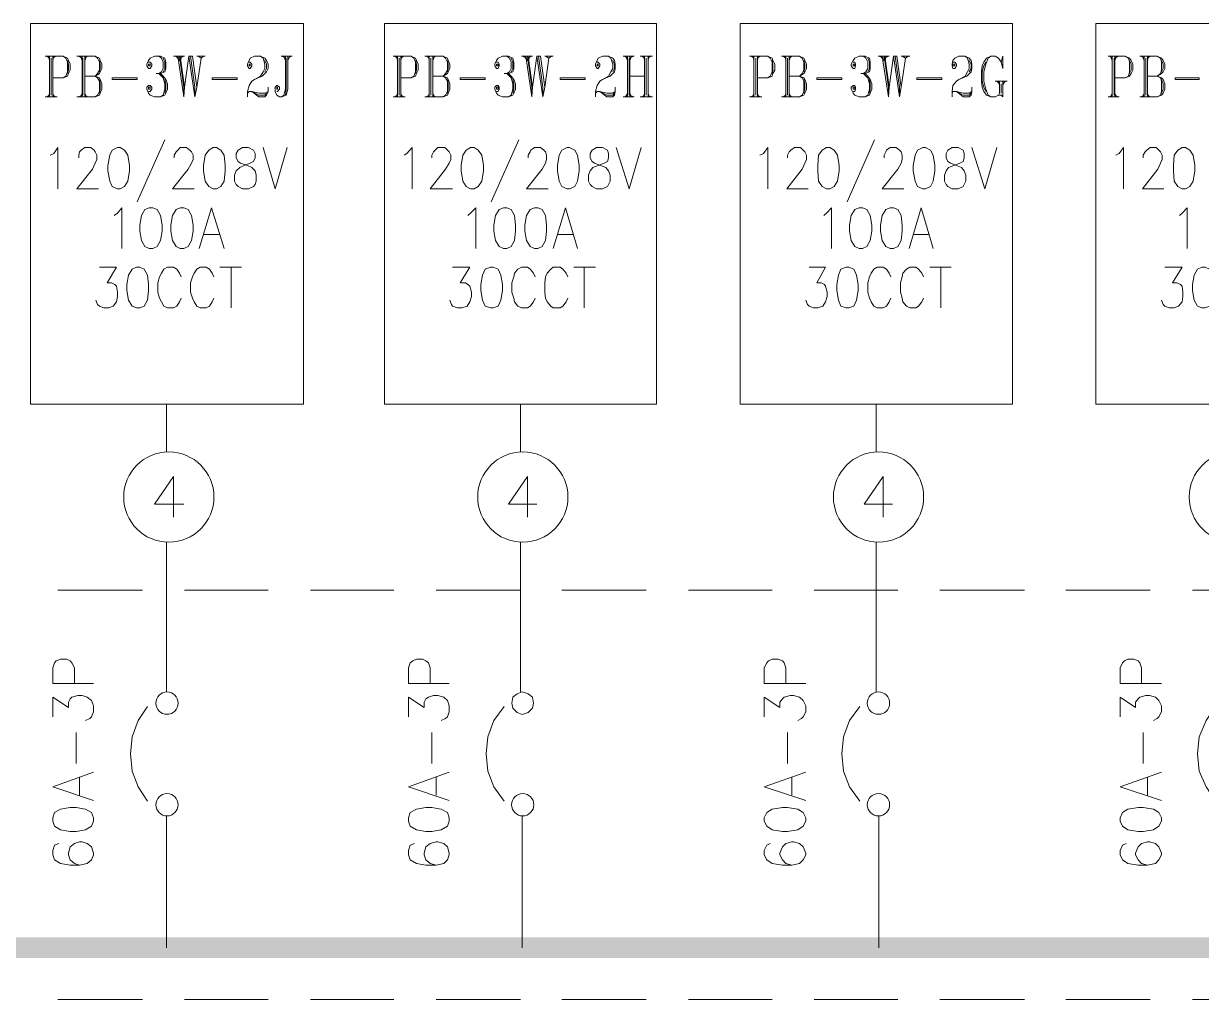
# Model space of a CAD drawing. Header units: inches. Extents: x 0.9 to 46, y 0.8 to 32.4.
# Drawn here: x 9.423 to 11.702, y 17.98 to 19.868 of the extents above; entities that cross this region are included whole.
import ezdxf

# ---------------------------------------------------------------- set-up
doc = ezdxf.new("R2010")
doc.units = ezdxf.units.IN
doc.header["$MEASUREMENT"] = 0
doc.layers.add('PDF_Geometry', color=7, linetype='Continuous')
doc.layers.add('PDF_Solid Fills', color=7, linetype='Continuous')

msp = doc.modelspace()

# ---------------------------------------------------------------- linework, layer by layer
at = {"layer": 'PDF_Geometry', "lineweight": 9}
for points in [[(9.4365, 19.868), (9.4365, 19.1313), (9.9648, 19.1313), (9.9648, 19.868)], [(10.1215, 19.868), (10.1215, 19.1313), (10.6481, 19.1313), (10.6481, 19.868)], [(10.8098, 19.868), (10.8098, 19.1313), (11.3364, 19.1313), (11.3364, 19.868)], [(11.4981, 19.868), (11.4981, 19.1313), (12.0264, 19.1313), (12.0264, 19.868)], [(9.6648, 19.7863), (9.6682, 19.7863), (9.6682, 19.7897), (9.6648, 19.7897)], [(9.8598, 19.7863), (9.8615, 19.7863), (9.8615, 19.7897), (9.8598, 19.7897)], [(10.3381, 19.7863), (10.3415, 19.7863), (10.3415, 19.7897), (10.3381, 19.7897)], [(10.5332, 19.7863), (10.5348, 19.7863), (10.5348, 19.7897), (10.5332, 19.7897)], [(11.0281, 19.7863), (11.0315, 19.7863), (11.0315, 19.7897), (11.0281, 19.7897)], [(11.2215, 19.7863), (11.2248, 19.7863), (11.2248, 19.7897), (11.2215, 19.7897)], [(9.6431, 19.7596), (9.5948, 19.7596), (9.5948, 19.763), (9.6431, 19.763)], [(9.8365, 19.7596), (9.7882, 19.7596), (9.7882, 19.763), (9.8365, 19.763)], [(10.3165, 19.7596), (10.2681, 19.7596), (10.2681, 19.763), (10.3165, 19.763)], [(10.5098, 19.7596), (10.4615, 19.7596), (10.4615, 19.763), (10.5098, 19.763)], [(11.0065, 19.7596), (10.9581, 19.7596), (10.9581, 19.763), (11.0065, 19.763)], [(11.1998, 19.7596), (11.1515, 19.7596), (11.1515, 19.763), (11.1998, 19.763)], [(11.6981, 19.7596), (11.6515, 19.7596), (11.6515, 19.763), (11.6981, 19.763)], [(9.6648, 19.7413), (9.6682, 19.7413), (9.6682, 19.7446), (9.6648, 19.7446)], [(9.9132, 19.7413), (9.9148, 19.7413), (9.9148, 19.7446), (9.9132, 19.7446)], [(10.3381, 19.7413), (10.3415, 19.7413), (10.3415, 19.7446), (10.3381, 19.7446)], [(11.0281, 19.7413), (11.0315, 19.7413), (11.0315, 19.7446), (11.0281, 19.7446)], [(9.6048, 19.628), (9.5948, 19.623), (9.5898, 19.613), (9.5865, 19.593), (9.5865, 19.583), (9.5898, 19.563), (9.5948, 19.553), (9.6048, 19.548), (9.6098, 19.548), (9.6182, 19.553), (9.6248, 19.563), (9.6282, 19.583), (9.6282, 19.593), (9.6248, 19.613), (9.6182, 19.623), (9.6098, 19.628)], [(9.7898, 19.628), (9.7815, 19.623), (9.7748, 19.613), (9.7715, 19.593), (9.7715, 19.583), (9.7748, 19.563), (9.7815, 19.553), (9.7898, 19.548), (9.7965, 19.548), (9.8048, 19.553), (9.8115, 19.563), (9.8132, 19.583), (9.8132, 19.593), (9.8115, 19.613), (9.8048, 19.623), (9.7965, 19.628)], [(9.8465, 19.628), (9.8382, 19.623), (9.8348, 19.6163), (9.8348, 19.608), (9.8382, 19.6013), (9.8432, 19.598), (9.8565, 19.593), (9.8648, 19.5897), (9.8715, 19.583), (9.8732, 19.5747), (9.8732, 19.563), (9.8715, 19.5563), (9.8681, 19.553), (9.8582, 19.548), (9.8465, 19.548), (9.8382, 19.553), (9.8348, 19.5563), (9.8315, 19.563), (9.8315, 19.5747), (9.8348, 19.583), (9.8415, 19.5897), (9.8498, 19.593), (9.8615, 19.598), (9.8681, 19.6013), (9.8715, 19.608), (9.8715, 19.6163), (9.8681, 19.623), (9.8582, 19.628)], [(10.2882, 19.628), (10.2798, 19.623), (10.2732, 19.613), (10.2698, 19.593), (10.2698, 19.583), (10.2732, 19.563), (10.2798, 19.553), (10.2882, 19.548), (10.2948, 19.548), (10.3031, 19.553), (10.3098, 19.563), (10.3131, 19.583), (10.3131, 19.593), (10.3098, 19.613), (10.3031, 19.623), (10.2948, 19.628)], [(10.4748, 19.628), (10.4648, 19.623), (10.4598, 19.613), (10.4565, 19.593), (10.4565, 19.583), (10.4598, 19.563), (10.4648, 19.553), (10.4748, 19.548), (10.4798, 19.548), (10.4898, 19.553), (10.4948, 19.563), (10.4982, 19.583), (10.4982, 19.593), (10.4948, 19.613), (10.4898, 19.623), (10.4798, 19.628)], [(10.5315, 19.628), (10.5231, 19.623), (10.5198, 19.6163), (10.5198, 19.608), (10.5231, 19.6013), (10.5281, 19.598), (10.5398, 19.593), (10.5498, 19.5897), (10.5548, 19.583), (10.5581, 19.5747), (10.5581, 19.563), (10.5548, 19.5563), (10.5532, 19.553), (10.5431, 19.548), (10.5315, 19.548), (10.5231, 19.553), (10.5198, 19.5563), (10.5165, 19.563), (10.5165, 19.5747), (10.5198, 19.583), (10.5248, 19.5897), (10.5348, 19.593), (10.5465, 19.598), (10.5532, 19.6013), (10.5548, 19.608), (10.5548, 19.6163), (10.5532, 19.623), (10.5431, 19.628)], [(10.9765, 19.628), (10.9681, 19.623), (10.9615, 19.613), (10.9598, 19.593), (10.9598, 19.583), (10.9615, 19.563), (10.9681, 19.553), (10.9765, 19.548), (10.9832, 19.548), (10.9915, 19.553), (10.9981, 19.563), (11.0015, 19.583), (11.0015, 19.593), (10.9981, 19.613), (10.9915, 19.623), (10.9832, 19.628)], [(11.1631, 19.628), (11.1531, 19.623), (11.1481, 19.613), (11.1448, 19.593), (11.1448, 19.583), (11.1481, 19.563), (11.1531, 19.553), (11.1631, 19.548), (11.1681, 19.548), (11.1781, 19.553), (11.1831, 19.563), (11.1865, 19.583), (11.1865, 19.593), (11.1831, 19.613), (11.1781, 19.623), (11.1681, 19.628)], [(11.2198, 19.628), (11.2115, 19.623), (11.2081, 19.6163), (11.2081, 19.608), (11.2115, 19.6013), (11.2165, 19.598), (11.2281, 19.593), (11.2381, 19.5897), (11.2431, 19.583), (11.2465, 19.5747), (11.2465, 19.563), (11.2431, 19.5563), (11.2415, 19.553), (11.2315, 19.548), (11.2198, 19.548), (11.2115, 19.553), (11.2081, 19.5563), (11.2048, 19.563), (11.2048, 19.5747), (11.2081, 19.583), (11.2131, 19.5897), (11.2231, 19.593), (11.2348, 19.598), (11.2415, 19.6013), (11.2431, 19.608), (11.2431, 19.6163), (11.2415, 19.623), (11.2315, 19.628)], [(11.6648, 19.628), (11.6565, 19.623), (11.6498, 19.613), (11.6481, 19.593), (11.6481, 19.583), (11.6498, 19.563), (11.6565, 19.553), (11.6648, 19.548), (11.6715, 19.548), (11.6798, 19.553), (11.6865, 19.563), (11.6898, 19.583), (11.6898, 19.593), (11.6865, 19.613), (11.6798, 19.623), (11.6715, 19.628)], [(9.6665, 19.5113), (9.6581, 19.508), (9.6515, 19.4963), (9.6482, 19.478), (9.6482, 19.4663), (9.6515, 19.448), (9.6581, 19.4363), (9.6665, 19.433), (9.6732, 19.433), (9.6815, 19.4363), (9.6882, 19.448), (9.6915, 19.4663), (9.6915, 19.478), (9.6882, 19.4963), (9.6815, 19.508), (9.6732, 19.5113)], [(9.7265, 19.5113), (9.7182, 19.508), (9.7115, 19.4963), (9.7082, 19.478), (9.7082, 19.4663), (9.7115, 19.448), (9.7182, 19.4363), (9.7265, 19.433), (9.7332, 19.433), (9.7415, 19.4363), (9.7481, 19.448), (9.7515, 19.4663), (9.7515, 19.478), (9.7481, 19.4963), (9.7415, 19.508), (9.7332, 19.5113)], [(10.3515, 19.5113), (10.3432, 19.508), (10.3365, 19.4963), (10.3331, 19.478), (10.3331, 19.4663), (10.3365, 19.448), (10.3432, 19.4363), (10.3515, 19.433), (10.3582, 19.433), (10.3665, 19.4363), (10.3732, 19.448), (10.3748, 19.4663), (10.3748, 19.478), (10.3732, 19.4963), (10.3665, 19.508), (10.3582, 19.5113)], [(10.4115, 19.5113), (10.4031, 19.508), (10.3965, 19.4963), (10.3932, 19.478), (10.3932, 19.4663), (10.3965, 19.448), (10.4031, 19.4363), (10.4115, 19.433), (10.4181, 19.433), (10.4265, 19.4363), (10.4331, 19.448), (10.4348, 19.4663), (10.4348, 19.478), (10.4331, 19.4963), (10.4265, 19.508), (10.4181, 19.5113)], [(11.0398, 19.5113), (11.0315, 19.508), (11.0248, 19.4963), (11.0215, 19.478), (11.0215, 19.4663), (11.0248, 19.448), (11.0315, 19.4363), (11.0398, 19.433), (11.0465, 19.433), (11.0548, 19.4363), (11.0615, 19.448), (11.0648, 19.4663), (11.0648, 19.478), (11.0615, 19.4963), (11.0548, 19.508), (11.0465, 19.5113)], [(11.0998, 19.5113), (11.0915, 19.508), (11.0848, 19.4963), (11.0815, 19.478), (11.0815, 19.4663), (11.0848, 19.448), (11.0915, 19.4363), (11.0998, 19.433), (11.1065, 19.433), (11.1148, 19.4363), (11.1215, 19.448), (11.1231, 19.4663), (11.1231, 19.478), (11.1215, 19.4963), (11.1148, 19.508), (11.1065, 19.5113)], [(9.6415, 19.3963), (9.6332, 19.393), (9.6265, 19.3813), (9.6232, 19.363), (9.6232, 19.3513), (9.6265, 19.333), (9.6332, 19.3213), (9.6415, 19.318), (9.6482, 19.318), (9.6565, 19.3213), (9.6632, 19.333), (9.6648, 19.3513), (9.6648, 19.363), (9.6632, 19.3813), (9.6565, 19.393), (9.6482, 19.3963)], [(10.3265, 19.3963), (10.3165, 19.393), (10.3115, 19.3813), (10.3082, 19.363), (10.3082, 19.3513), (10.3115, 19.333), (10.3165, 19.3213), (10.3265, 19.318), (10.3315, 19.318), (10.3415, 19.3213), (10.3465, 19.333), (10.3498, 19.3513), (10.3498, 19.363), (10.3465, 19.3813), (10.3415, 19.393), (10.3315, 19.3963)], [(11.0148, 19.3963), (11.0048, 19.393), (10.9998, 19.3813), (10.9965, 19.363), (10.9965, 19.3513), (10.9998, 19.333), (11.0048, 19.3213), (11.0148, 19.318), (11.0198, 19.318), (11.0298, 19.3213), (11.0348, 19.333), (11.0381, 19.3513), (11.0381, 19.363), (11.0348, 19.3813), (11.0298, 19.393), (11.0198, 19.3963)], [(11.7031, 19.3963), (11.6948, 19.393), (11.6881, 19.3813), (11.6848, 19.363), (11.6848, 19.3513), (11.6881, 19.333), (11.6948, 19.3213), (11.7031, 19.318), (11.7098, 19.318), (11.7181, 19.3213), (11.7248, 19.333), (11.7265, 19.3513), (11.7265, 19.363), (11.7248, 19.3813), (11.7181, 19.393), (11.7098, 19.3963)], [(10.3881, 18.5747), (10.3781, 18.5713), (10.3698, 18.5647), (10.3681, 18.553), (10.3698, 18.543), (10.3781, 18.5347), (10.3881, 18.5313), (10.3998, 18.5347), (10.4082, 18.543), (10.4098, 18.553), (10.4082, 18.5647), (10.3998, 18.5713)], [(9.4798, 18.3247), (9.4832, 18.3147), (9.4948, 18.308), (9.5132, 18.3047), (9.5248, 18.3047), (9.5432, 18.308), (9.5548, 18.3147), (9.5582, 18.3247), (9.5582, 18.3313), (9.5548, 18.3413), (9.5432, 18.348), (9.5248, 18.3513), (9.5132, 18.3513), (9.4948, 18.348), (9.4832, 18.3413), (9.4798, 18.3313)], [(10.1682, 18.3247), (10.1715, 18.3147), (10.1832, 18.308), (10.2015, 18.3047), (10.2131, 18.3047), (10.2315, 18.308), (10.2432, 18.3147), (10.2465, 18.3247), (10.2465, 18.3313), (10.2432, 18.3413), (10.2315, 18.348), (10.2131, 18.3513), (10.2015, 18.3513), (10.1832, 18.348), (10.1715, 18.3413), (10.1682, 18.3313)], [(10.8565, 18.3247), (10.8615, 18.3147), (10.8715, 18.308), (10.8915, 18.3047), (10.9015, 18.3047), (10.9215, 18.308), (10.9315, 18.3147), (10.9365, 18.3247), (10.9365, 18.3313), (10.9315, 18.3413), (10.9215, 18.348), (10.9015, 18.3513), (10.8915, 18.3513), (10.8715, 18.348), (10.8615, 18.3413), (10.8565, 18.3313)], [(11.5448, 18.3247), (11.5498, 18.3147), (11.5598, 18.308), (11.5798, 18.3047), (11.5898, 18.3047), (11.6098, 18.308), (11.6198, 18.3147), (11.6248, 18.3247), (11.6248, 18.3313), (11.6198, 18.3413), (11.6098, 18.348), (11.5898, 18.3513), (11.5798, 18.3513), (11.5598, 18.348), (11.5498, 18.3413), (11.5448, 18.3313)]]:
    msp.add_lwpolyline(points, close=True, dxfattribs=at)
for points in [[(9.4648, 19.8046), (9.4998, 19.8046), (9.5082, 19.8013), (9.5098, 19.7963), (9.5132, 19.7896), (9.5132, 19.778), (9.5098, 19.7713), (9.5082, 19.7663), (9.4998, 19.763), (9.4798, 19.763)], [(9.4682, 19.8046), (9.4732, 19.8013)], [(9.4715, 19.8046), (9.4732, 19.7963)], [(9.4732, 19.8046), (9.4732, 19.7263)], [(9.4765, 19.8013), (9.4765, 19.7296)], [(9.4798, 19.8046), (9.4798, 19.7263)], [(9.4815, 19.8046), (9.4798, 19.7963)], [(9.4848, 19.8046), (9.4798, 19.8013)], [(9.4998, 19.8046), (9.5048, 19.8013), (9.5082, 19.793), (9.5082, 19.7746), (9.5048, 19.7663), (9.4998, 19.763)], [(9.5082, 19.7963), (9.5098, 19.7896), (9.5098, 19.778), (9.5082, 19.7713)], [(9.5265, 19.8046), (9.5615, 19.8046), (9.5698, 19.8013), (9.5715, 19.7963), (9.5748, 19.7896), (9.5748, 19.7813), (9.5715, 19.7746), (9.5698, 19.7713), (9.5615, 19.7663), (9.5698, 19.763), (9.5715, 19.7596), (9.5748, 19.7513), (9.5748, 19.7413), (9.5715, 19.733), (9.5698, 19.7296), (9.5615, 19.7263), (9.5265, 19.7263)], [(9.5298, 19.8046), (9.5365, 19.8013)], [(9.5332, 19.8046), (9.5365, 19.7963)], [(9.5365, 19.8046), (9.5365, 19.7263)], [(9.5381, 19.8013), (9.5381, 19.7296)], [(9.5415, 19.8046), (9.5415, 19.7263)], [(9.5615, 19.8046), (9.5665, 19.8013), (9.5698, 19.793), (9.5698, 19.778), (9.5665, 19.7713), (9.5615, 19.7663), (9.5415, 19.7663)], [(9.5448, 19.8046), (9.5415, 19.7963)], [(9.5465, 19.8046), (9.5415, 19.8013)], [(9.5698, 19.7963), (9.5715, 19.7896), (9.5715, 19.7813), (9.5698, 19.7746)], [(9.6648, 19.793), (9.6682, 19.793), (9.6715, 19.7896), (9.6715, 19.7863), (9.6682, 19.7813), (9.6648, 19.7813), (9.6615, 19.7863), (9.6615, 19.7896), (9.6648, 19.7963), (9.6682, 19.8013), (9.6765, 19.8046), (9.6882, 19.8046), (9.6965, 19.8013), (9.6982, 19.793), (9.6982, 19.7813), (9.6965, 19.7746), (9.6882, 19.7713)], [(9.6848, 19.8046), (9.6898, 19.8013), (9.6931, 19.793), (9.6931, 19.7813), (9.6898, 19.7746), (9.6848, 19.7713), (9.6898, 19.7663), (9.6931, 19.763), (9.6965, 19.7513), (9.6965, 19.7413), (9.6931, 19.7296), (9.6882, 19.7263)], [(9.6931, 19.8013), (9.6965, 19.793), (9.6965, 19.7813), (9.6931, 19.7746)], [(9.7131, 19.8046), (9.7348, 19.8046)], [(9.7165, 19.8046), (9.7248, 19.8013)], [(9.7182, 19.8046), (9.7248, 19.7963)], [(9.7215, 19.8046), (9.7332, 19.7263), (9.7332, 19.7446), (9.7248, 19.8046)], [(9.7265, 19.8046), (9.7348, 19.7446), (9.7431, 19.8046), (9.7548, 19.7263), (9.7548, 19.7446), (9.7465, 19.8046)], [(9.7298, 19.8046), (9.7265, 19.7963)], [(9.7332, 19.8046), (9.7265, 19.8013)], [(9.7431, 19.8046), (9.7498, 19.8046), (9.7582, 19.7446), (9.7665, 19.8013)], [(9.7582, 19.8046), (9.7748, 19.8046)], [(9.7615, 19.8046), (9.7665, 19.8013), (9.7715, 19.8046)], [(9.8598, 19.793), (9.8615, 19.793), (9.8648, 19.7896), (9.8648, 19.7863), (9.8615, 19.7813), (9.8598, 19.7813), (9.8565, 19.7863), (9.8565, 19.7896), (9.8598, 19.7963), (9.8615, 19.8013), (9.8698, 19.8046), (9.8815, 19.8046), (9.8898, 19.8013), (9.8932, 19.7963), (9.8965, 19.7896), (9.8965, 19.7813), (9.8932, 19.7746), (9.8848, 19.7663), (9.8698, 19.7596), (9.8648, 19.7563), (9.8598, 19.748), (9.8565, 19.7363), (9.8565, 19.7263)], [(9.8815, 19.8046), (9.8865, 19.8013), (9.8898, 19.7896), (9.8898, 19.7813), (9.8865, 19.7746), (9.8815, 19.7663), (9.8698, 19.7596)], [(9.8898, 19.7963), (9.8932, 19.7896), (9.8932, 19.7813), (9.8898, 19.7746)], [(9.9348, 19.8046), (9.9348, 19.7413), (9.9315, 19.7296), (9.9232, 19.7263), (9.9181, 19.7263), (9.9132, 19.7296), (9.9098, 19.7363), (9.9098, 19.7446), (9.9132, 19.748), (9.9148, 19.748), (9.9181, 19.7446), (9.9181, 19.7413), (9.9148, 19.7363), (9.9132, 19.7363)], [(9.9215, 19.8046), (9.9432, 19.8046)], [(9.9298, 19.8046), (9.9298, 19.7413), (9.9265, 19.7296), (9.9232, 19.7263)], [(9.9232, 19.8046), (9.9298, 19.8013)], [(9.9265, 19.8046), (9.9298, 19.7963)], [(9.9315, 19.8013), (9.9315, 19.7413), (9.9298, 19.7296)], [(9.9381, 19.8046), (9.9348, 19.7963)], [(9.9415, 19.8046), (9.9348, 19.8013)], [(10.1382, 19.8046), (10.1731, 19.8046), (10.1815, 19.8013), (10.1832, 19.7963), (10.1865, 19.7896), (10.1865, 19.778), (10.1832, 19.7713), (10.1815, 19.7663), (10.1731, 19.763), (10.1532, 19.763)], [(10.1415, 19.8046), (10.1465, 19.8013)], [(10.1448, 19.8046), (10.1465, 19.7963)], [(10.1465, 19.8046), (10.1465, 19.7263)], [(10.1498, 19.8013), (10.1498, 19.7296)], [(10.1532, 19.8046), (10.1532, 19.7263)], [(10.1548, 19.8046), (10.1532, 19.7963)], [(10.1581, 19.8046), (10.1532, 19.8013)], [(10.1731, 19.8046), (10.1781, 19.8013), (10.1815, 19.793), (10.1815, 19.7746), (10.1781, 19.7663), (10.1731, 19.763)], [(10.1815, 19.7963), (10.1832, 19.7896), (10.1832, 19.778), (10.1815, 19.7713)], [(10.1998, 19.8046), (10.2348, 19.8046), (10.2432, 19.8013), (10.2448, 19.7963), (10.2481, 19.7896), (10.2481, 19.7813), (10.2448, 19.7746), (10.2432, 19.7713), (10.2348, 19.7663), (10.2432, 19.763), (10.2448, 19.7596), (10.2481, 19.7513), (10.2481, 19.7413), (10.2448, 19.733), (10.2432, 19.7296), (10.2348, 19.7263), (10.1998, 19.7263)], [(10.2032, 19.8046), (10.2081, 19.8013)], [(10.2065, 19.8046), (10.2081, 19.7963)], [(10.2081, 19.8046), (10.2081, 19.7263)], [(10.2115, 19.8013), (10.2115, 19.7296)], [(10.2148, 19.8046), (10.2148, 19.7263)], [(10.2348, 19.8046), (10.2398, 19.8013), (10.2432, 19.793), (10.2432, 19.778), (10.2398, 19.7713), (10.2348, 19.7663), (10.2148, 19.7663)], [(10.2182, 19.8046), (10.2148, 19.7963)], [(10.2198, 19.8046), (10.2148, 19.8013)], [(10.2432, 19.7963), (10.2448, 19.7896), (10.2448, 19.7813), (10.2432, 19.7746)], [(10.3381, 19.793), (10.3415, 19.793), (10.3432, 19.7896), (10.3432, 19.7863), (10.3415, 19.7813), (10.3381, 19.7813), (10.3348, 19.7863), (10.3348, 19.7896), (10.3381, 19.7963), (10.3415, 19.8013), (10.3498, 19.8046), (10.3615, 19.8046), (10.3698, 19.8013), (10.3715, 19.793), (10.3715, 19.7813), (10.3698, 19.7746), (10.3615, 19.7713)], [(10.3582, 19.8046), (10.3631, 19.8013), (10.3665, 19.793), (10.3665, 19.7813), (10.3631, 19.7746), (10.3582, 19.7713), (10.3631, 19.7663), (10.3665, 19.763), (10.3698, 19.7513), (10.3698, 19.7413), (10.3665, 19.7296), (10.3615, 19.7263)], [(10.3665, 19.8013), (10.3698, 19.793), (10.3698, 19.7813), (10.3665, 19.7746)], [(10.3865, 19.8046), (10.4082, 19.8046)], [(10.3881, 19.8046), (10.3981, 19.8013)], [(10.3915, 19.8046), (10.3981, 19.7963)], [(10.3948, 19.8046), (10.4065, 19.7263), (10.4065, 19.7446), (10.3981, 19.8046)], [(10.3998, 19.8046), (10.4082, 19.7446), (10.4165, 19.8046), (10.4282, 19.7263), (10.4282, 19.7446), (10.4198, 19.8046)], [(10.4031, 19.8046), (10.3998, 19.7963)], [(10.4065, 19.8046), (10.3998, 19.8013)], [(10.4165, 19.8046), (10.4231, 19.8046), (10.4315, 19.7446), (10.4398, 19.8013)], [(10.4315, 19.8046), (10.4482, 19.8046)], [(10.4331, 19.8046), (10.4398, 19.8013), (10.4448, 19.8046)], [(10.5332, 19.793), (10.5348, 19.793), (10.5381, 19.7896), (10.5381, 19.7863), (10.5348, 19.7813), (10.5332, 19.7813), (10.5298, 19.7863), (10.5298, 19.7896), (10.5332, 19.7963), (10.5348, 19.8013), (10.5431, 19.8046), (10.5548, 19.8046), (10.5631, 19.8013), (10.5665, 19.7963), (10.5681, 19.7896), (10.5681, 19.7813), (10.5665, 19.7746), (10.5581, 19.7663), (10.5431, 19.7596), (10.5381, 19.7563), (10.5332, 19.748), (10.5298, 19.7363), (10.5298, 19.7263)], [(10.5548, 19.8046), (10.5598, 19.8013), (10.5631, 19.7896), (10.5631, 19.7813), (10.5598, 19.7746), (10.5548, 19.7663), (10.5431, 19.7596)], [(10.5631, 19.7963), (10.5665, 19.7896), (10.5665, 19.7813), (10.5631, 19.7746)], [(10.5832, 19.8046), (10.6048, 19.8046)], [(10.5865, 19.8046), (10.5915, 19.8013)], [(10.5881, 19.8046), (10.5915, 19.7963)], [(10.5915, 19.8046), (10.5915, 19.7263)], [(10.5948, 19.8013), (10.5948, 19.7296)], [(10.5965, 19.8046), (10.5965, 19.7263)], [(10.5998, 19.8046), (10.5965, 19.7963)], [(10.6031, 19.8046), (10.5965, 19.8013)], [(10.6165, 19.8046), (10.6398, 19.8046)], [(10.6198, 19.8046), (10.6248, 19.8013)], [(10.6231, 19.8046), (10.6248, 19.7963)], [(10.6248, 19.8046), (10.6248, 19.7263)], [(10.6281, 19.8013), (10.6281, 19.7296)], [(10.6315, 19.8046), (10.6315, 19.7263)], [(10.6331, 19.8046), (10.6315, 19.7963)], [(10.6365, 19.8046), (10.6315, 19.8013)], [(10.8281, 19.8046), (10.8631, 19.8046), (10.8715, 19.8013), (10.8731, 19.7963), (10.8765, 19.7896), (10.8765, 19.778), (10.8731, 19.7713), (10.8715, 19.7663), (10.8631, 19.763), (10.8432, 19.763)], [(10.8315, 19.8046), (10.8365, 19.8013)], [(10.8348, 19.8046), (10.8365, 19.7963)], [(10.8365, 19.8046), (10.8365, 19.7263)], [(10.8398, 19.8013), (10.8398, 19.7296)], [(10.8432, 19.8046), (10.8432, 19.7263)], [(10.8448, 19.8046), (10.8432, 19.7963)], [(10.8481, 19.8046), (10.8432, 19.8013)], [(10.8631, 19.8046), (10.8681, 19.8013), (10.8715, 19.793), (10.8715, 19.7746), (10.8681, 19.7663), (10.8631, 19.763)], [(10.8715, 19.7963), (10.8731, 19.7896), (10.8731, 19.778), (10.8715, 19.7713)], [(10.8898, 19.8046), (10.9248, 19.8046), (10.9331, 19.8013), (10.9348, 19.7963), (10.9381, 19.7896), (10.9381, 19.7813), (10.9348, 19.7746), (10.9331, 19.7713), (10.9248, 19.7663), (10.9331, 19.763), (10.9348, 19.7596), (10.9381, 19.7513), (10.9381, 19.7413), (10.9348, 19.733), (10.9331, 19.7296), (10.9248, 19.7263), (10.8898, 19.7263)], [(10.8931, 19.8046), (10.8981, 19.8013)], [(10.8965, 19.8046), (10.8981, 19.7963)], [(10.8981, 19.8046), (10.8981, 19.7263)], [(10.9015, 19.8013), (10.9015, 19.7296)], [(10.9048, 19.8046), (10.9048, 19.7263)], [(10.9248, 19.8046), (10.9298, 19.8013), (10.9331, 19.793), (10.9331, 19.778), (10.9298, 19.7713), (10.9248, 19.7663), (10.9048, 19.7663)], [(10.9081, 19.8046), (10.9048, 19.7963)], [(10.9098, 19.8046), (10.9048, 19.8013)], [(10.9331, 19.7963), (10.9348, 19.7896), (10.9348, 19.7813), (10.9331, 19.7746)], [(11.0281, 19.793), (11.0315, 19.793), (11.0331, 19.7896), (11.0331, 19.7863), (11.0315, 19.7813), (11.0281, 19.7813), (11.0248, 19.7863), (11.0248, 19.7896), (11.0281, 19.7963), (11.0315, 19.8013), (11.0398, 19.8046), (11.0515, 19.8046), (11.0598, 19.8013), (11.0615, 19.793), (11.0615, 19.7813), (11.0598, 19.7746), (11.0515, 19.7713)], [(11.0481, 19.8046), (11.0531, 19.8013), (11.0565, 19.793), (11.0565, 19.7813), (11.0531, 19.7746), (11.0481, 19.7713), (11.0531, 19.7663), (11.0565, 19.763), (11.0598, 19.7513), (11.0598, 19.7413), (11.0565, 19.7296), (11.0515, 19.7263)], [(11.0565, 19.8013), (11.0598, 19.793), (11.0598, 19.7813), (11.0565, 19.7746)], [(11.0765, 19.8046), (11.0981, 19.8046)], [(11.0781, 19.8046), (11.0881, 19.8013)], [(11.0815, 19.8046), (11.0881, 19.7963)], [(11.0848, 19.8046), (11.0965, 19.7263), (11.0965, 19.7446), (11.0881, 19.8046)], [(11.0898, 19.8046), (11.0981, 19.7446), (11.1065, 19.8046), (11.1181, 19.7263), (11.1181, 19.7446), (11.1098, 19.8046)], [(11.0931, 19.8046), (11.0898, 19.7963)], [(11.0965, 19.8046), (11.0898, 19.8013)], [(11.1065, 19.8046), (11.1131, 19.8046), (11.1215, 19.7446), (11.1298, 19.8013)], [(11.1215, 19.8046), (11.1381, 19.8046)], [(11.1231, 19.8046), (11.1298, 19.8013), (11.1348, 19.8046)], [(11.2215, 19.793), (11.2248, 19.793), (11.2281, 19.7896), (11.2281, 19.7863), (11.2248, 19.7813), (11.2215, 19.7813), (11.2198, 19.7863), (11.2198, 19.7896), (11.2215, 19.7963), (11.2248, 19.8013), (11.2331, 19.8046), (11.2448, 19.8046), (11.2531, 19.8013), (11.2565, 19.7963), (11.2581, 19.7896), (11.2581, 19.7813), (11.2565, 19.7746), (11.2481, 19.7663), (11.2331, 19.7596), (11.2281, 19.7563), (11.2215, 19.748), (11.2198, 19.7363), (11.2198, 19.7263)], [(11.2448, 19.8046), (11.2498, 19.8013), (11.2531, 19.7896), (11.2531, 19.7813), (11.2498, 19.7746), (11.2448, 19.7663), (11.2331, 19.7596)], [(11.2531, 19.7963), (11.2565, 19.7896), (11.2565, 19.7813), (11.2531, 19.7746)], [(11.3148, 19.793), (11.3181, 19.8046), (11.3181, 19.7813), (11.3148, 19.793), (11.3098, 19.8013), (11.3031, 19.8046), (11.2948, 19.8046), (11.2865, 19.8013), (11.2815, 19.793), (11.2781, 19.7863), (11.2765, 19.7746), (11.2765, 19.7563), (11.2781, 19.7446), (11.2815, 19.7363), (11.2865, 19.7296), (11.2948, 19.7263), (11.3031, 19.7263), (11.3098, 19.7296), (11.3148, 19.7296), (11.3181, 19.7263), (11.3181, 19.7563)], [(11.2848, 19.793), (11.2815, 19.7863), (11.2781, 19.7746), (11.2781, 19.7563), (11.2815, 19.7446), (11.2848, 19.7363)], [(11.2948, 19.8046), (11.2898, 19.8013), (11.2848, 19.7896), (11.2815, 19.7746), (11.2815, 19.7563), (11.2848, 19.7413), (11.2898, 19.7296), (11.2948, 19.7263)], [(11.5215, 19.8046), (11.5548, 19.8046), (11.5631, 19.8013), (11.5665, 19.7963), (11.5698, 19.7896), (11.5698, 19.778), (11.5665, 19.7713), (11.5631, 19.7663), (11.5548, 19.763), (11.5348, 19.763)], [(11.5248, 19.8046), (11.5298, 19.8013)], [(11.5264, 19.8046), (11.5298, 19.7963)], [(11.5298, 19.8046), (11.5298, 19.7263)], [(11.5331, 19.8013), (11.5331, 19.7296)], [(11.5348, 19.8046), (11.5348, 19.7263)], [(11.5381, 19.8046), (11.5348, 19.7963)], [(11.5414, 19.8046), (11.5348, 19.8013)], [(11.5548, 19.8046), (11.5614, 19.8013), (11.5631, 19.793), (11.5631, 19.7746), (11.5614, 19.7663), (11.5548, 19.763)], [(11.5631, 19.7963), (11.5665, 19.7896), (11.5665, 19.778), (11.5631, 19.7713)], [(11.5831, 19.8046), (11.6165, 19.8046), (11.6248, 19.8013), (11.6281, 19.7963), (11.6314, 19.7896), (11.6314, 19.7813), (11.6281, 19.7746), (11.6248, 19.7713), (11.6165, 19.7663), (11.6248, 19.763), (11.6281, 19.7596), (11.6314, 19.7513), (11.6314, 19.7413), (11.6281, 19.733), (11.6248, 19.7296), (11.6165, 19.7263), (11.5831, 19.7263)], [(11.5865, 19.8046), (11.5915, 19.8013)], [(11.5881, 19.8046), (11.5915, 19.7963)], [(11.5915, 19.8046), (11.5915, 19.7263)], [(11.5948, 19.8013), (11.5948, 19.7296)], [(11.5981, 19.8046), (11.5981, 19.7263)], [(11.6165, 19.8046), (11.6231, 19.8013), (11.6248, 19.793), (11.6248, 19.778), (11.6231, 19.7713), (11.6165, 19.7663), (11.5981, 19.7663)], [(11.5998, 19.8046), (11.5981, 19.7963)], [(11.6031, 19.8046), (11.5981, 19.8013)], [(11.6248, 19.7963), (11.6281, 19.7896), (11.6281, 19.7813), (11.6248, 19.7746)], [(9.5615, 19.7663), (9.5665, 19.763), (9.5698, 19.7563), (9.5698, 19.7363), (9.5665, 19.7296), (9.5615, 19.7263)], [(9.6798, 19.7713), (9.6882, 19.7713), (9.6931, 19.7663), (9.6982, 19.7596), (9.7015, 19.7513), (9.7015, 19.7413), (9.6982, 19.733), (9.6965, 19.7296), (9.6882, 19.7263), (9.6765, 19.7263), (9.6682, 19.7296), (9.6648, 19.733), (9.6615, 19.7413), (9.6615, 19.7446), (9.6648, 19.748), (9.6682, 19.748), (9.6715, 19.7446), (9.6715, 19.7413), (9.6682, 19.7363), (9.6648, 19.7363)], [(10.2348, 19.7663), (10.2398, 19.763), (10.2432, 19.7563), (10.2432, 19.7363), (10.2398, 19.7296), (10.2348, 19.7263)], [(10.3531, 19.7713), (10.3615, 19.7713), (10.3665, 19.7663), (10.3715, 19.7596), (10.3748, 19.7513), (10.3748, 19.7413), (10.3715, 19.733), (10.3698, 19.7296), (10.3615, 19.7263), (10.3498, 19.7263), (10.3415, 19.7296), (10.3381, 19.733), (10.3348, 19.7413), (10.3348, 19.7446), (10.3381, 19.748), (10.3415, 19.748), (10.3432, 19.7446), (10.3432, 19.7413), (10.3415, 19.7363), (10.3381, 19.7363)], [(10.5965, 19.7663), (10.6248, 19.7663)], [(10.9248, 19.7663), (10.9298, 19.763), (10.9331, 19.7563), (10.9331, 19.7363), (10.9298, 19.7296), (10.9248, 19.7263)], [(11.0431, 19.7713), (11.0515, 19.7713), (11.0565, 19.7663), (11.0615, 19.7596), (11.0648, 19.7513), (11.0648, 19.7413), (11.0615, 19.733), (11.0598, 19.7296), (11.0515, 19.7263), (11.0398, 19.7263), (11.0315, 19.7296), (11.0281, 19.733), (11.0248, 19.7413), (11.0248, 19.7446), (11.0281, 19.748), (11.0315, 19.748), (11.0331, 19.7446), (11.0331, 19.7413), (11.0315, 19.7363), (11.0281, 19.7363)], [(11.6165, 19.7663), (11.6231, 19.763), (11.6248, 19.7563), (11.6248, 19.7363), (11.6231, 19.7296), (11.6165, 19.7263)], [(9.5698, 19.7596), (9.5715, 19.7513), (9.5715, 19.7413), (9.5698, 19.733)], [(9.6965, 19.7596), (9.6982, 19.7513), (9.6982, 19.7413), (9.6965, 19.733)], [(9.7348, 19.7446), (9.7332, 19.7263)], [(9.7582, 19.7446), (9.7548, 19.7263)], [(9.8965, 19.7446), (9.8965, 19.7363), (9.8932, 19.7296), (9.8898, 19.7263), (9.8782, 19.7263), (9.8648, 19.7363), (9.8782, 19.7296), (9.8898, 19.7296), (9.8932, 19.733)], [(10.2432, 19.7596), (10.2448, 19.7513), (10.2448, 19.7413), (10.2432, 19.733)], [(10.3698, 19.7596), (10.3715, 19.7513), (10.3715, 19.7413), (10.3698, 19.733)], [(10.4082, 19.7446), (10.4065, 19.7263)], [(10.4315, 19.7446), (10.4282, 19.7263)], [(10.5681, 19.7446), (10.5681, 19.7363), (10.5665, 19.7296), (10.5631, 19.7263), (10.5515, 19.7263), (10.5381, 19.7363), (10.5515, 19.7296), (10.5631, 19.7296), (10.5665, 19.733)], [(10.9331, 19.7596), (10.9348, 19.7513), (10.9348, 19.7413), (10.9331, 19.733)], [(11.0598, 19.7596), (11.0615, 19.7513), (11.0615, 19.7413), (11.0598, 19.733)], [(11.0981, 19.7446), (11.0965, 19.7263)], [(11.1215, 19.7446), (11.1181, 19.7263)], [(11.2581, 19.7446), (11.2581, 19.7363), (11.2565, 19.7296), (11.2531, 19.7263), (11.2415, 19.7263), (11.2281, 19.7363), (11.2415, 19.7296), (11.2531, 19.7296), (11.2565, 19.733)], [(11.3031, 19.7563), (11.3265, 19.7563)], [(11.3065, 19.7563), (11.3115, 19.7513)], [(11.3115, 19.7563), (11.3115, 19.733), (11.3098, 19.7296)], [(11.3098, 19.7563), (11.3115, 19.748)], [(11.3148, 19.7513), (11.3148, 19.733)], [(11.3215, 19.7563), (11.3181, 19.748)], [(11.3231, 19.7563), (11.3181, 19.7513)], [(11.6248, 19.7596), (11.6281, 19.7513), (11.6281, 19.7413), (11.6248, 19.733)], [(9.4648, 19.7263), (9.4882, 19.7263)], [(9.4732, 19.7296), (9.4682, 19.7263)], [(9.4732, 19.733), (9.4715, 19.7263)], [(9.4798, 19.733), (9.4815, 19.7263)], [(9.4798, 19.7296), (9.4848, 19.7263)], [(9.5365, 19.7296), (9.5298, 19.7263)], [(9.5365, 19.733), (9.5332, 19.7263)], [(9.5415, 19.733), (9.5448, 19.7263)], [(9.5415, 19.7296), (9.5465, 19.7263)], [(9.8565, 19.733), (9.8598, 19.7363), (9.8648, 19.7363), (9.8782, 19.733), (9.8898, 19.733), (9.8965, 19.7363)], [(10.1382, 19.7263), (10.1615, 19.7263)], [(10.1465, 19.7296), (10.1415, 19.7263)], [(10.1465, 19.733), (10.1448, 19.7263)], [(10.1532, 19.733), (10.1548, 19.7263)], [(10.1532, 19.7296), (10.1581, 19.7263)], [(10.2081, 19.7296), (10.2032, 19.7263)], [(10.2081, 19.733), (10.2065, 19.7263)], [(10.2148, 19.733), (10.2182, 19.7263)], [(10.2148, 19.7296), (10.2198, 19.7263)], [(10.5298, 19.733), (10.5332, 19.7363), (10.5381, 19.7363), (10.5515, 19.733), (10.5631, 19.733), (10.5681, 19.7363)], [(10.5832, 19.7263), (10.6048, 19.7263)], [(10.5915, 19.7296), (10.5865, 19.7263)], [(10.5915, 19.733), (10.5881, 19.7263)], [(10.5965, 19.733), (10.5998, 19.7263)], [(10.5965, 19.7296), (10.6031, 19.7263)], [(10.6165, 19.7263), (10.6398, 19.7263)], [(10.6248, 19.7296), (10.6198, 19.7263)], [(10.6248, 19.733), (10.6231, 19.7263)], [(10.6315, 19.733), (10.6331, 19.7263)], [(10.6315, 19.7296), (10.6365, 19.7263)], [(10.8281, 19.7263), (10.8515, 19.7263)], [(10.8365, 19.7296), (10.8315, 19.7263)], [(10.8365, 19.733), (10.8348, 19.7263)], [(10.8432, 19.733), (10.8448, 19.7263)], [(10.8432, 19.7296), (10.8481, 19.7263)], [(10.8981, 19.7296), (10.8931, 19.7263)], [(10.8981, 19.733), (10.8965, 19.7263)], [(10.9048, 19.733), (10.9081, 19.7263)], [(10.9048, 19.7296), (10.9098, 19.7263)], [(11.2198, 19.733), (11.2215, 19.7363), (11.2281, 19.7363), (11.2415, 19.733), (11.2531, 19.733), (11.2581, 19.7363)], [(11.5215, 19.7263), (11.5431, 19.7263)], [(11.5298, 19.7296), (11.5248, 19.7263)], [(11.5298, 19.733), (11.5264, 19.7263)], [(11.5348, 19.733), (11.5381, 19.7263)], [(11.5348, 19.7296), (11.5414, 19.7263)], [(11.5915, 19.7296), (11.5865, 19.7263)], [(11.5915, 19.733), (11.5881, 19.7263)], [(11.5981, 19.733), (11.5998, 19.7263)], [(11.5981, 19.7296), (11.6031, 19.7263)], [(9.4748, 19.613), (9.4815, 19.6163), (9.4898, 19.628), (9.4898, 19.548)], [(9.5298, 19.608), (9.5298, 19.613), (9.5315, 19.6196), (9.5348, 19.623), (9.5415, 19.628), (9.5532, 19.628), (9.5598, 19.623), (9.5615, 19.6196), (9.5648, 19.613), (9.5648, 19.6047), (9.5615, 19.598), (9.5565, 19.5863), (9.5265, 19.548), (9.5682, 19.548)], [(9.6965, 19.643), (9.6431, 19.523)], [(9.7148, 19.608), (9.7148, 19.613), (9.7182, 19.6196), (9.7215, 19.623), (9.7265, 19.628), (9.7382, 19.628), (9.7448, 19.623), (9.7481, 19.6196), (9.7515, 19.613), (9.7515, 19.6047), (9.7481, 19.598), (9.7415, 19.5863), (9.7115, 19.548), (9.7532, 19.548)], [(9.8865, 19.628), (9.9098, 19.548), (9.9332, 19.628)], [(10.1598, 19.613), (10.1648, 19.6163), (10.1748, 19.628), (10.1748, 19.548)], [(10.2131, 19.608), (10.2131, 19.613), (10.2165, 19.6196), (10.2198, 19.623), (10.2248, 19.628), (10.2382, 19.628), (10.2432, 19.623), (10.2465, 19.6196), (10.2498, 19.613), (10.2498, 19.6047), (10.2465, 19.598), (10.2398, 19.5863), (10.2098, 19.548), (10.2532, 19.548)], [(10.3815, 19.643), (10.3282, 19.523)], [(10.3998, 19.608), (10.3998, 19.613), (10.4031, 19.6196), (10.4048, 19.623), (10.4115, 19.628), (10.4231, 19.628), (10.4298, 19.623), (10.4331, 19.6196), (10.4348, 19.613), (10.4348, 19.6047), (10.4331, 19.598), (10.4265, 19.5863), (10.3965, 19.548), (10.4381, 19.548)], [(10.5698, 19.628), (10.5948, 19.548), (10.6182, 19.628)], [(10.8481, 19.613), (10.8548, 19.6163), (10.8631, 19.628), (10.8631, 19.548)], [(10.9015, 19.608), (10.9015, 19.613), (10.9048, 19.6196), (10.9081, 19.623), (10.9148, 19.628), (10.9265, 19.628), (10.9315, 19.623), (10.9348, 19.6196), (10.9381, 19.613), (10.9381, 19.6047), (10.9348, 19.598), (10.9298, 19.5863), (10.8998, 19.548), (10.9415, 19.548)], [(11.0698, 19.643), (11.0165, 19.523)], [(11.0881, 19.608), (11.0881, 19.613), (11.0915, 19.6196), (11.0931, 19.623), (11.0998, 19.628), (11.1114, 19.628), (11.1181, 19.623), (11.1215, 19.6196), (11.1231, 19.613), (11.1231, 19.6047), (11.1215, 19.598), (11.1148, 19.5863), (11.0848, 19.548), (11.1265, 19.548)], [(11.2581, 19.628), (11.2831, 19.548), (11.3065, 19.628)], [(11.5365, 19.613), (11.5431, 19.6163), (11.5515, 19.628), (11.5515, 19.548)], [(11.5898, 19.608), (11.5898, 19.613), (11.5931, 19.6196), (11.5964, 19.623), (11.6031, 19.628), (11.6148, 19.628), (11.6198, 19.623), (11.6231, 19.6196), (11.6264, 19.613), (11.6264, 19.6047), (11.6231, 19.598), (11.6181, 19.5863), (11.5881, 19.548), (11.6298, 19.548)], [(9.5982, 19.4963), (9.6048, 19.5013), (9.6132, 19.5113), (9.6132, 19.433)], [(9.7631, 19.433), (9.7865, 19.5113), (9.8115, 19.433)], [(10.2831, 19.4963), (10.2882, 19.5013), (10.2981, 19.5113), (10.2981, 19.433)], [(10.4482, 19.433), (10.4715, 19.5113), (10.4948, 19.433)], [(10.9714, 19.4963), (10.9765, 19.5013), (10.9865, 19.5113), (10.9865, 19.433)], [(11.1365, 19.433), (11.1598, 19.5113), (11.1831, 19.433)], [(11.6598, 19.4963), (11.6648, 19.5013), (11.6748, 19.5113), (11.6748, 19.433)], [(9.7715, 19.4596), (9.8015, 19.4596)], [(10.4565, 19.4596), (10.4865, 19.4596)], [(11.1448, 19.4596), (11.1748, 19.4596)], [(9.5698, 19.3963), (9.6032, 19.3963), (9.5848, 19.3663), (9.5932, 19.3663), (9.5998, 19.363), (9.6032, 19.3596), (9.6048, 19.348), (9.6048, 19.3396), (9.6032, 19.3297), (9.5965, 19.3213), (9.5882, 19.318), (9.5782, 19.318), (9.5698, 19.3213), (9.5665, 19.3246), (9.5632, 19.333)], [(9.7282, 19.378), (9.7248, 19.3847), (9.7198, 19.393), (9.7131, 19.3963), (9.7015, 19.3963), (9.6948, 19.393), (9.6898, 19.3847), (9.6865, 19.378), (9.6832, 19.3663), (9.6832, 19.348), (9.6865, 19.3363), (9.6898, 19.3297), (9.6948, 19.3213), (9.7015, 19.318), (9.7131, 19.318), (9.7198, 19.3213), (9.7248, 19.3297), (9.7282, 19.3363)], [(9.7915, 19.378), (9.7882, 19.3847), (9.7832, 19.393), (9.7765, 19.3963), (9.7648, 19.3963), (9.7582, 19.393), (9.7532, 19.3847), (9.7498, 19.378), (9.7465, 19.3663), (9.7465, 19.348), (9.7498, 19.3363), (9.7532, 19.3297), (9.7582, 19.3213), (9.7648, 19.318), (9.7765, 19.318), (9.7832, 19.3213), (9.7882, 19.3297), (9.7915, 19.3363)], [(9.8032, 19.3963), (9.8448, 19.3963)], [(9.8248, 19.3963), (9.8248, 19.318)], [(10.2532, 19.3963), (10.2865, 19.3963), (10.2681, 19.3663), (10.2781, 19.3663), (10.2831, 19.363), (10.2865, 19.3596), (10.2898, 19.348), (10.2898, 19.3396), (10.2865, 19.3297), (10.2815, 19.3213), (10.2715, 19.318), (10.2631, 19.318), (10.2532, 19.3213), (10.2515, 19.3246), (10.2481, 19.333)], [(10.4132, 19.378), (10.4098, 19.3847), (10.4031, 19.393), (10.3981, 19.3963), (10.3865, 19.3963), (10.3798, 19.393), (10.3732, 19.3847), (10.3715, 19.378), (10.3681, 19.3663), (10.3681, 19.348), (10.3715, 19.3363), (10.3732, 19.3297), (10.3798, 19.3213), (10.3865, 19.318), (10.3981, 19.318), (10.4031, 19.3213), (10.4098, 19.3297), (10.4132, 19.3363)], [(10.4765, 19.378), (10.4731, 19.3847), (10.4665, 19.393), (10.4615, 19.3963), (10.4482, 19.3963), (10.4432, 19.393), (10.4365, 19.3847), (10.4331, 19.378), (10.4315, 19.3663), (10.4315, 19.348), (10.4331, 19.3363), (10.4365, 19.3297), (10.4432, 19.3213), (10.4482, 19.318), (10.4615, 19.318), (10.4665, 19.3213), (10.4731, 19.3297), (10.4765, 19.3363)], [(10.4881, 19.3963), (10.5298, 19.3963)], [(10.5081, 19.3963), (10.5081, 19.318)], [(10.9431, 19.3963), (10.9748, 19.3963), (10.9581, 19.3663), (10.9665, 19.3663), (10.9731, 19.363), (10.9748, 19.3596), (10.9781, 19.348), (10.9781, 19.3396), (10.9748, 19.3297), (10.9698, 19.3213), (10.9598, 19.318), (10.9515, 19.318), (10.9431, 19.3213), (10.9398, 19.3246), (10.9365, 19.333)], [(11.1015, 19.378), (11.0981, 19.3847), (11.0931, 19.393), (11.0865, 19.3963), (11.0748, 19.3963), (11.0682, 19.393), (11.0631, 19.3847), (11.0598, 19.378), (11.0565, 19.3663), (11.0565, 19.348), (11.0598, 19.3363), (11.0631, 19.3297), (11.0682, 19.3213), (11.0748, 19.318), (11.0865, 19.318), (11.0931, 19.3213), (11.0981, 19.3297), (11.1015, 19.3363)], [(11.1648, 19.378), (11.1615, 19.3847), (11.1548, 19.393), (11.1498, 19.3963), (11.1381, 19.3963), (11.1315, 19.393), (11.1248, 19.3847), (11.1231, 19.378), (11.1198, 19.3663), (11.1198, 19.348), (11.1231, 19.3363), (11.1248, 19.3297), (11.1315, 19.3213), (11.1381, 19.318), (11.1498, 19.318), (11.1548, 19.3213), (11.1615, 19.3297), (11.1648, 19.3363)], [(11.1765, 19.3963), (11.2181, 19.3963)], [(11.1981, 19.3963), (11.1981, 19.318)], [(11.6314, 19.3963), (11.6648, 19.3963), (11.6464, 19.3663), (11.6548, 19.3663), (11.6615, 19.363), (11.6648, 19.3596), (11.6664, 19.348), (11.6664, 19.3396), (11.6648, 19.3297), (11.6581, 19.3213), (11.6498, 19.318), (11.6398, 19.318), (11.6314, 19.3213), (11.6281, 19.3246), (11.6248, 19.333)], [(9.6998, 19.0397), (9.6998, 19.1313)], [(10.3848, 19.0397), (10.3848, 19.1313)], [(11.0731, 19.0397), (11.0731, 19.1313)], [(9.7131, 18.913), (9.7131, 18.9913), (9.6765, 18.938), (9.7332, 18.938)], [(10.3981, 18.913), (10.3981, 18.9913), (10.3615, 18.938), (10.4165, 18.938)], [(11.0865, 18.913), (11.0865, 18.9913), (11.0498, 18.938), (11.1048, 18.938)], [(9.6998, 18.5747), (9.6998, 18.8647)], [(10.3848, 18.5747), (10.3848, 18.8647)], [(11.0731, 18.5747), (11.0731, 18.8647)], [(9.4898, 18.7713), (9.6532, 18.7713)], [(9.7348, 18.7713), (9.8965, 18.7713)], [(9.9782, 18.7713), (10.1398, 18.7713)], [(10.2215, 18.7713), (10.3848, 18.7713)], [(10.4648, 18.7713), (10.6281, 18.7713)], [(10.7098, 18.7713), (10.8715, 18.7713)], [(10.9531, 18.7713), (11.1148, 18.7713)], [(11.1964, 18.7713), (11.3598, 18.7713)], [(11.4398, 18.7713), (11.6031, 18.7713)], [(11.6848, 18.7713), (11.8465, 18.7713)], [(9.5582, 18.5913), (9.4798, 18.5913), (9.4798, 18.6213), (9.4832, 18.6313), (9.4865, 18.6347), (9.4948, 18.638), (9.5065, 18.638), (9.5132, 18.6347), (9.5165, 18.6313), (9.5215, 18.6213), (9.5215, 18.5913)], [(10.2465, 18.5913), (10.1682, 18.5913), (10.1682, 18.6213), (10.1715, 18.6313), (10.1765, 18.6347), (10.1832, 18.638), (10.1948, 18.638), (10.2015, 18.6347), (10.2065, 18.6313), (10.2098, 18.6213), (10.2098, 18.5913)], [(10.9365, 18.5913), (10.8565, 18.5913), (10.8565, 18.6213), (10.8615, 18.6313), (10.8648, 18.6347), (10.8715, 18.638), (10.8831, 18.638), (10.8915, 18.6347), (10.8948, 18.6313), (10.8981, 18.6213), (10.8981, 18.5913)], [(11.6248, 18.5913), (11.5448, 18.5913), (11.5448, 18.6213), (11.5498, 18.6313), (11.5531, 18.6347), (11.5598, 18.638), (11.5715, 18.638), (11.5798, 18.6347), (11.5831, 18.6313), (11.5865, 18.6213), (11.5865, 18.5913)], [(9.4798, 18.5263), (9.4798, 18.5647), (9.5098, 18.5447), (9.5098, 18.5547), (9.5132, 18.5613), (9.5165, 18.5647), (9.5282, 18.568), (9.5365, 18.568), (9.5465, 18.5647), (9.5548, 18.558), (9.5582, 18.548), (9.5582, 18.5363), (9.5548, 18.5263), (9.5515, 18.523), (9.5432, 18.5197)], [(10.1682, 18.5263), (10.1682, 18.5647), (10.1981, 18.5447), (10.1981, 18.5547), (10.2015, 18.5613), (10.2065, 18.5647), (10.2165, 18.568), (10.2248, 18.568), (10.2365, 18.5647), (10.2432, 18.558), (10.2465, 18.548), (10.2465, 18.5363), (10.2432, 18.5263), (10.2398, 18.523), (10.2315, 18.5197)], [(10.8565, 18.5263), (10.8565, 18.5647), (10.8864, 18.5447), (10.8864, 18.5547), (10.8915, 18.5613), (10.8948, 18.5647), (10.9065, 18.568), (10.9131, 18.568), (10.9248, 18.5647), (10.9315, 18.558), (10.9365, 18.548), (10.9365, 18.5363), (10.9315, 18.5263), (10.9281, 18.523), (10.9215, 18.5197)], [(11.5448, 18.5263), (11.5448, 18.5647), (11.5748, 18.5447), (11.5748, 18.5547), (11.5798, 18.5613), (11.5831, 18.5647), (11.5948, 18.568), (11.6015, 18.568), (11.6131, 18.5647), (11.6198, 18.558), (11.6248, 18.548), (11.6248, 18.5363), (11.6198, 18.5263), (11.6165, 18.523), (11.6098, 18.5197)], [(9.6632, 18.5463), (9.6448, 18.5197), (9.6332, 18.488), (9.6298, 18.4547), (9.6332, 18.4213), (9.6448, 18.3913), (9.6632, 18.363)], [(10.3531, 18.5463), (10.3331, 18.5197), (10.3215, 18.488), (10.3181, 18.4547), (10.3215, 18.4213), (10.3331, 18.3913), (10.3531, 18.363)], [(11.0415, 18.5463), (11.0215, 18.5197), (11.0098, 18.488), (11.0065, 18.4547), (11.0098, 18.4213), (11.0215, 18.3913), (11.0415, 18.363)], [(11.7298, 18.5463), (11.7114, 18.5197), (11.6981, 18.488), (11.6948, 18.4547), (11.6981, 18.4213), (11.7114, 18.3913), (11.7298, 18.363)], [(9.5248, 18.4363), (9.5248, 18.4963)], [(10.2131, 18.4363), (10.2131, 18.4963)], [(10.9015, 18.4363), (10.9015, 18.4963)], [(11.5898, 18.4363), (11.5898, 18.4963)], [(9.5582, 18.3647), (9.4798, 18.3913), (9.5582, 18.4197)], [(10.2465, 18.3647), (10.1682, 18.3913), (10.2465, 18.4197)], [(10.9365, 18.3647), (10.8565, 18.3913), (10.9365, 18.4197)], [(11.6248, 18.3647), (11.5448, 18.3913), (11.6248, 18.4197)], [(9.5315, 18.3747), (9.5315, 18.4097)], [(10.2215, 18.3747), (10.2215, 18.4097)], [(10.9098, 18.3747), (10.9098, 18.4097)], [(11.5981, 18.3747), (11.5981, 18.4097)], [(9.6998, 18.3347), (9.6998, 18.0797)], [(10.3881, 18.3347), (10.3881, 18.0797)], [(11.0781, 18.3347), (11.0781, 18.0797)], [(9.4915, 18.2813), (9.4832, 18.278), (9.4798, 18.268), (9.4798, 18.2597), (9.4832, 18.2497), (9.4948, 18.243), (9.5132, 18.2397), (9.5315, 18.2397), (9.5465, 18.243), (9.5548, 18.2497), (9.5582, 18.2597), (9.5582, 18.263), (9.5548, 18.2747), (9.5465, 18.2813), (9.5365, 18.2846), (9.5315, 18.2846), (9.5215, 18.2813), (9.5132, 18.2747), (9.5098, 18.263), (9.5098, 18.2597), (9.5132, 18.2497), (9.5215, 18.243), (9.5315, 18.2397)], [(10.1798, 18.2813), (10.1715, 18.278), (10.1682, 18.268), (10.1682, 18.2597), (10.1715, 18.2497), (10.1832, 18.243), (10.2015, 18.2397), (10.2215, 18.2397), (10.2365, 18.243), (10.2432, 18.2497), (10.2465, 18.2597), (10.2465, 18.263), (10.2432, 18.2747), (10.2365, 18.2813), (10.2248, 18.2846), (10.2215, 18.2846), (10.2098, 18.2813), (10.2015, 18.2747), (10.1981, 18.263), (10.1981, 18.2597), (10.2015, 18.2497), (10.2098, 18.243), (10.2215, 18.2397)], [(10.8681, 18.2813), (10.8615, 18.278), (10.8565, 18.268), (10.8565, 18.2597), (10.8615, 18.2497), (10.8715, 18.243), (10.8915, 18.2397), (10.9098, 18.2397), (10.9248, 18.243), (10.9315, 18.2497), (10.9365, 18.2597), (10.9365, 18.263), (10.9315, 18.2747), (10.9248, 18.2813), (10.9131, 18.2846), (10.9098, 18.2846), (10.8981, 18.2813), (10.8915, 18.2747), (10.8864, 18.263), (10.8864, 18.2597), (10.8915, 18.2497), (10.8981, 18.243), (10.9098, 18.2397)], [(11.5565, 18.2813), (11.5498, 18.278), (11.5448, 18.268), (11.5448, 18.2597), (11.5498, 18.2497), (11.5598, 18.243), (11.5798, 18.2397), (11.5981, 18.2397), (11.6131, 18.243), (11.6198, 18.2497), (11.6248, 18.2597), (11.6248, 18.263), (11.6198, 18.2747), (11.6131, 18.2813), (11.6015, 18.2846), (11.5981, 18.2846), (11.5865, 18.2813), (11.5798, 18.2747), (11.5748, 18.263), (11.5748, 18.2597), (11.5798, 18.2497), (11.5865, 18.243), (11.5981, 18.2397)], [(9.6532, 17.9797), (9.4898, 17.9797)], [(9.8965, 17.9797), (9.7348, 17.9797)], [(10.1398, 17.9797), (9.9782, 17.9797)], [(10.3848, 17.9797), (10.2215, 17.9797)], [(10.6281, 17.9797), (10.4648, 17.9797)], [(10.8715, 17.9797), (10.7098, 17.9797)], [(11.1148, 17.9797), (10.9531, 17.9797)], [(11.3598, 17.9797), (11.1964, 17.9797)], [(11.6031, 17.9797), (11.4398, 17.9797)], [(11.8465, 17.9797), (11.6848, 17.9797)]]:
    msp.add_lwpolyline(points, dxfattribs=at)
for centre, radius in [((9.7042, 18.9518), 0.0873), ((10.3892, 18.9518), 0.0873), ((11.0775, 18.9518), 0.0873), ((11.7658, 18.9518), 0.0873), ((9.7007, 18.553), 0.0216), ((11.0773, 18.553), 0.0216), ((9.7007, 18.3564), 0.0216), ((10.389, 18.3564), 0.0216), ((11.0773, 18.3564), 0.0216)]:
    msp.add_circle(centre, radius, dxfattribs=at)
at = {"layer": 'PDF_Solid Fills', "color": 8, "lineweight": 9, "true_color": 0x808080, "transparency": 33554559}
for points in [[(16.2764, 18.0597), (16.2764, 18.0997), (1.8916, 18.0597)], [(16.2764, 18.0997), (1.8916, 18.0597), (1.8916, 18.0997)]]:
    msp.add_solid(points, dxfattribs=at)

doc.saveas('drawing.dxf')
